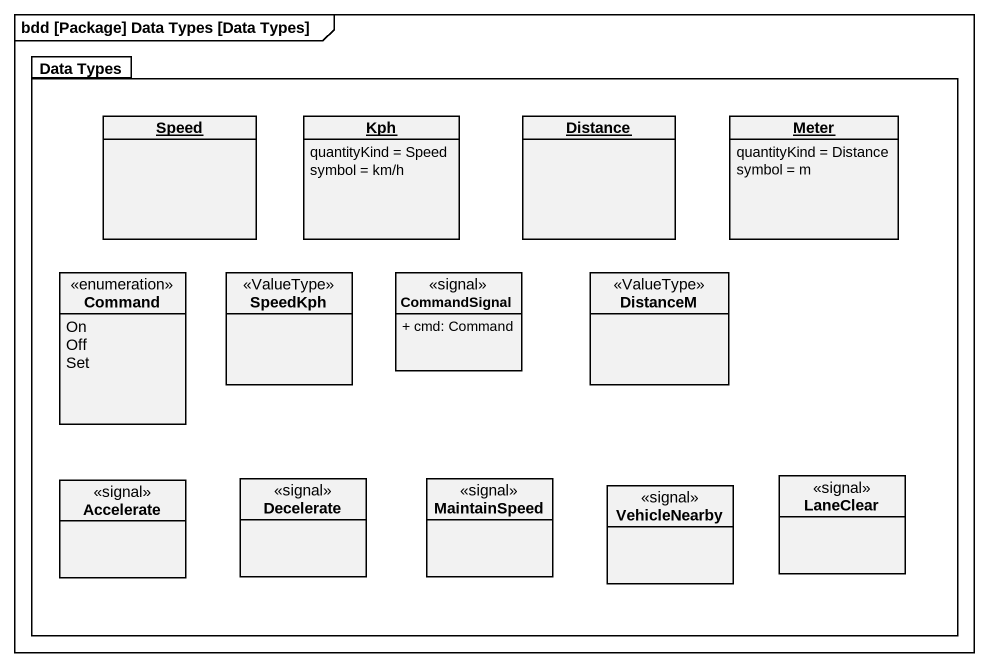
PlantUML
@startuml
mainframe bdd [Package] Data Types [Data Types]
hide circle
hide empty members
skinparam classAttributeIconSize 0
package "Data Types" as Data_Types {
  object Speed
  object Kph {
    quantityKind = Speed
    symbol = km/h
  }
  object Distance
  object Meter {
    quantityKind = Distance
    symbol = m
  }
  enum Command {
    On
    Off
    Set
  }
  class SpeedKph <<ValueType>>
  class CommandSignal <<signal>> {
    + cmd: Command
  }
  class DistanceM <<ValueType>>
  class Accelerate <<signal>>
  class Decelerate <<signal>>
  class MaintainSpeed <<signal>>
  class VehicleNearby <<signal>>
  class LaneClear <<signal>>
}
@enduml
